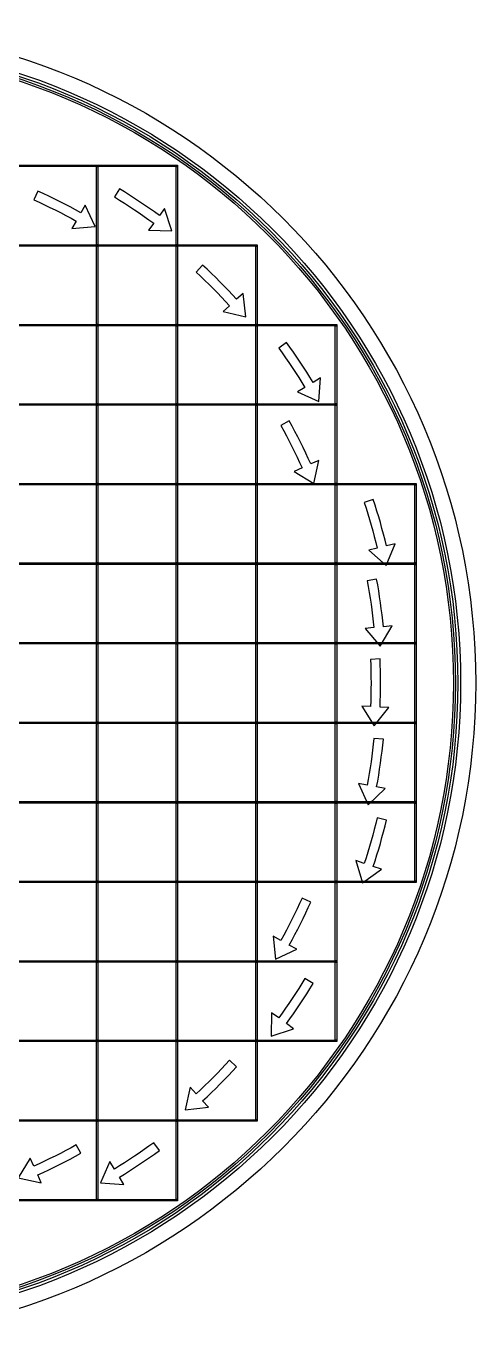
# Model space of a CAD drawing. Extents: x 0 to 330, y 0 to 330.
# Drawn here: x 217.3 to 330.2, y 0 to 330.2 of the extents above; entities that cross this region are included whole.
import ezdxf

# ---------------------------------------------------------------- set-up
doc = ezdxf.new("R2010")
doc.units = 0
doc.layers.add('CUT', color=1, linetype='CONTINUOUS')
doc.layers.add('RASTER', color=7, linetype='CONTINUOUS')

msp = doc.modelspace()

# ---------------------------------------------------------------- linework, layer by layer
at = {"layer": 'CUT'}
msp.add_circle((165.114, 165.114), 165.114, dxfattribs=at)
at = {"layer": 'RASTER'}
for points in [[(214.939, 295.289), (235.289, 295.289), (235.289, 294.939), (214.939, 294.939)], [(234.939, 295.289), (255.289, 295.289), (255.289, 294.939), (234.939, 294.939)], [(234.939, 294.939), (235.289, 294.939), (235.289, 275.289), (234.939, 275.289)], [(254.939, 294.939), (255.289, 294.939), (255.289, 275.289), (254.939, 275.289)], [(219.201, 286.58), (220.556, 285.968), (221.903, 285.341), (223.244, 284.698), (224.577, 284.041), (225.903, 283.369), (227.221, 282.682), (228.532, 281.98), (229.835, 281.264), (228.764, 279.342), (234.569, 279.901), (232.074, 285.282), (231.003, 283.36), (229.677, 284.089), (228.342, 284.804), (227, 285.503), (225.651, 286.187), (224.293, 286.857), (222.928, 287.511), (221.556, 288.149), (220.177, 288.773)], [(239.43, 287.312), (240.697, 286.533), (241.956, 285.74), (243.206, 284.934), (244.448, 284.116), (245.682, 283.284), (246.906, 282.44), (248.122, 281.583), (249.329, 280.713), (248.034, 278.935), (253.867, 278.793), (252.038, 284.431), (250.742, 282.653), (249.515, 283.537), (248.279, 284.409), (247.034, 285.267), (245.78, 286.113), (244.517, 286.945), (243.245, 287.764), (241.965, 288.57), (240.677, 289.363)], [(214.939, 275.289), (235.289, 275.289), (235.289, 274.939), (214.939, 274.939)], [(234.939, 275.289), (255.289, 275.289), (255.289, 274.939), (234.939, 274.939)], [(234.939, 274.939), (235.289, 274.939), (235.289, 255.289), (234.939, 255.289)], [(254.939, 275.289), (275.289, 275.289), (275.289, 274.939), (254.939, 274.939)], [(254.939, 274.939), (255.289, 274.939), (255.289, 255.289), (254.939, 255.289)], [(274.939, 274.939), (275.289, 274.939), (275.289, 255.289), (274.939, 255.289)], [(259.971, 268.382), (261.061, 267.37), (262.14, 266.346), (263.208, 265.312), (264.265, 264.266), (265.311, 263.208), (266.346, 262.14), (267.37, 261.061), (268.382, 259.971), (266.761, 258.483), (272.452, 257.193), (271.769, 263.083), (270.149, 261.595), (269.12, 262.703), (268.079, 263.801), (267.026, 264.887), (265.962, 265.963), (264.887, 267.027), (263.801, 268.079), (262.703, 269.12), (261.594, 270.149)], [(214.939, 255.289), (235.289, 255.289), (235.289, 254.939), (214.939, 254.939)], [(234.939, 255.289), (255.289, 255.289), (255.289, 254.939), (234.939, 254.939)], [(234.939, 254.939), (235.289, 254.939), (235.289, 235.289), (234.939, 235.289)], [(254.939, 255.289), (275.289, 255.289), (275.289, 254.939), (254.939, 254.939)], [(254.939, 254.939), (255.289, 254.939), (255.289, 235.289), (254.939, 235.289)], [(274.939, 255.289), (295.289, 255.289), (295.289, 254.939), (274.939, 254.939)], [(274.939, 254.939), (275.289, 254.939), (275.289, 235.289), (274.939, 235.289)], [(294.939, 254.939), (295.289, 254.939), (295.289, 235.289), (294.939, 235.289)], [(280.713, 249.329), (281.583, 248.122), (282.44, 246.907), (283.284, 245.682), (284.115, 244.448), (284.934, 243.207), (285.74, 241.956), (286.532, 240.697), (287.312, 239.43), (285.432, 238.287), (290.763, 235.912), (291.242, 241.821), (289.363, 240.678), (288.57, 241.966), (287.764, 243.246), (286.945, 244.517), (286.112, 245.78), (285.267, 247.034), (284.408, 248.279), (283.537, 249.515), (282.653, 250.742)], [(214.939, 235.289), (235.289, 235.289), (235.289, 234.939), (214.939, 234.939)], [(234.939, 235.289), (255.289, 235.289), (255.289, 234.939), (234.939, 234.939)], [(234.939, 234.939), (235.289, 234.939), (235.289, 215.289), (234.939, 215.289)], [(254.939, 235.289), (275.289, 235.289), (275.289, 234.939), (254.939, 234.939)], [(254.939, 234.939), (255.289, 234.939), (255.289, 215.289), (254.939, 215.289)], [(274.939, 235.289), (295.289, 235.289), (295.289, 234.939), (274.939, 234.939)], [(274.939, 234.939), (275.289, 234.939), (275.289, 215.289), (274.939, 215.289)], [(294.939, 234.939), (295.289, 234.939), (295.289, 215.289), (294.939, 215.289)], [(281.263, 229.835), (281.98, 228.532), (282.681, 227.222), (283.368, 225.903), (284.041, 224.577), (284.698, 223.244), (285.34, 221.904), (285.968, 220.556), (286.58, 219.201), (284.57, 218.306), (289.55, 215.27), (290.782, 221.072), (288.773, 220.177), (288.149, 221.557), (287.51, 222.929), (286.856, 224.293), (286.187, 225.651), (285.503, 227.001), (284.803, 228.343), (284.089, 229.677), (283.36, 231.003)], [(214.939, 215.289), (235.289, 215.289), (235.289, 214.939), (214.939, 214.939)], [(234.939, 215.289), (255.289, 215.289), (255.289, 214.939), (234.939, 214.939)], [(234.939, 214.939), (235.289, 214.939), (235.289, 195.289), (234.939, 195.289)], [(254.939, 215.289), (275.289, 215.289), (275.289, 214.939), (254.939, 214.939)], [(254.939, 214.939), (255.289, 214.939), (255.289, 195.289), (254.939, 195.289)], [(274.939, 215.289), (295.289, 215.289), (295.289, 214.939), (274.939, 214.939)], [(274.939, 214.939), (275.289, 214.939), (275.289, 195.289), (274.939, 195.289)], [(294.939, 215.289), (315.289, 215.289), (315.289, 214.939), (294.939, 214.939)], [(294.939, 214.939), (295.289, 214.939), (295.289, 195.289), (294.939, 195.289)], [(314.939, 214.939), (315.289, 214.939), (315.289, 195.289), (314.939, 195.289)], [(302.208, 210.471), (302.668, 209.056), (303.113, 207.637), (303.544, 206.213), (303.96, 204.784), (304.361, 203.352), (304.748, 201.915), (305.12, 200.475), (305.476, 199.031), (303.338, 198.514), (307.693, 194.629), (309.948, 200.111), (307.809, 199.595), (307.447, 201.063), (307.069, 202.527), (306.676, 203.987), (306.268, 205.444), (305.845, 206.896), (305.407, 208.343), (304.954, 209.786), (304.486, 211.225)], [(214.939, 195.289), (235.289, 195.289), (235.289, 194.939), (214.939, 194.939)], [(234.939, 195.289), (255.289, 195.289), (255.289, 194.939), (234.939, 194.939)], [(234.939, 194.939), (235.289, 194.939), (235.289, 175.289), (234.939, 175.289)], [(254.939, 195.289), (275.289, 195.289), (275.289, 194.939), (254.939, 194.939)], [(254.939, 194.939), (255.289, 194.939), (255.289, 175.289), (254.939, 175.289)], [(274.939, 195.289), (295.289, 195.289), (295.289, 194.939), (274.939, 194.939)], [(274.939, 194.939), (275.289, 194.939), (275.289, 175.289), (274.939, 175.289)], [(294.939, 195.289), (315.289, 195.289), (315.289, 194.939), (294.939, 194.939)], [(294.939, 194.939), (295.289, 194.939), (295.289, 175.289), (294.939, 175.289)], [(314.939, 194.939), (315.289, 194.939), (315.289, 175.289), (314.939, 175.289)], [(302.96, 190.814), (303.225, 189.351), (303.474, 187.884), (303.708, 186.416), (303.926, 184.944), (304.128, 183.471), (304.315, 181.996), (304.487, 180.518), (304.642, 179.039), (302.453, 178.821), (306.232, 174.375), (309.219, 179.496), (307.03, 179.277), (306.872, 180.782), (306.698, 182.284), (306.508, 183.785), (306.302, 185.284), (306.08, 186.78), (305.842, 188.274), (305.589, 189.765), (305.319, 191.254)], [(214.939, 175.289), (235.289, 175.289), (235.289, 174.939), (214.939, 174.939)], [(234.939, 175.289), (255.289, 175.289), (255.289, 174.939), (234.939, 174.939)], [(254.939, 175.289), (275.289, 175.289), (275.289, 174.939), (254.939, 174.939)], [(274.939, 175.289), (295.289, 175.289), (295.289, 174.939), (274.939, 174.939)], [(294.939, 175.289), (315.289, 175.289), (315.289, 174.939), (294.939, 174.939)], [(234.939, 174.939), (235.289, 174.939), (235.289, 155.289), (234.939, 155.289)], [(254.939, 174.939), (255.289, 174.939), (255.289, 155.289), (254.939, 155.289)], [(274.939, 174.939), (275.289, 174.939), (275.289, 155.289), (274.939, 155.289)], [(294.939, 174.939), (295.289, 174.939), (295.289, 155.289), (294.939, 155.289)], [(314.939, 174.939), (315.289, 174.939), (315.289, 155.289), (314.939, 155.289)], [(303.786, 171.061), (303.842, 169.575), (303.882, 168.088), (303.906, 166.601), (303.914, 165.114), (303.906, 163.627), (303.882, 162.14), (303.842, 160.653), (303.786, 159.167), (301.588, 159.262), (304.698, 154.325), (308.382, 158.97), (306.184, 159.065), (306.241, 160.576), (306.281, 162.089), (306.306, 163.601), (306.314, 165.114), (306.306, 166.627), (306.281, 168.14), (306.241, 169.652), (306.184, 171.164)], [(214.939, 155.289), (235.289, 155.289), (235.289, 154.939), (214.939, 154.939)], [(234.939, 155.289), (255.289, 155.289), (255.289, 154.939), (234.939, 154.939)], [(254.939, 155.289), (275.289, 155.289), (275.289, 154.939), (254.939, 154.939)], [(274.939, 155.289), (295.289, 155.289), (295.289, 154.939), (274.939, 154.939)], [(294.939, 155.289), (315.289, 155.289), (315.289, 154.939), (294.939, 154.939)], [(234.939, 154.939), (235.289, 154.939), (235.289, 135.289), (234.939, 135.289)], [(254.939, 154.939), (255.289, 154.939), (255.289, 135.289), (254.939, 135.289)], [(274.939, 154.939), (275.289, 154.939), (275.289, 135.289), (274.939, 135.289)], [(294.939, 154.939), (295.289, 154.939), (295.289, 135.289), (294.939, 135.289)], [(314.939, 154.939), (315.289, 154.939), (315.289, 135.289), (314.939, 135.289)], [(304.642, 151.189), (304.487, 149.71), (304.315, 148.233), (304.128, 146.757), (303.926, 145.284), (303.708, 143.813), (303.474, 142.344), (303.225, 140.878), (302.96, 139.414), (300.797, 139.817), (303.18, 134.491), (307.482, 138.571), (305.319, 138.974), (305.589, 140.463), (305.842, 141.954), (306.08, 143.448), (306.302, 144.944), (306.508, 146.443), (306.698, 147.944), (306.872, 149.446), (307.03, 150.951)], [(214.939, 135.289), (235.289, 135.289), (235.289, 134.939), (214.939, 134.939)], [(234.939, 135.289), (255.289, 135.289), (255.289, 134.939), (234.939, 134.939)], [(234.939, 134.939), (235.289, 134.939), (235.289, 115.289), (234.939, 115.289)], [(254.939, 135.289), (275.289, 135.289), (275.289, 134.939), (254.939, 134.939)], [(254.939, 134.939), (255.289, 134.939), (255.289, 115.289), (254.939, 115.289)], [(274.939, 135.289), (295.289, 135.289), (295.289, 134.939), (274.939, 134.939)], [(274.939, 134.939), (275.289, 134.939), (275.289, 115.289), (274.939, 115.289)], [(294.939, 135.289), (315.289, 135.289), (315.289, 134.939), (294.939, 134.939)], [(294.939, 134.939), (295.289, 134.939), (295.289, 115.289), (294.939, 115.289)], [(314.939, 134.939), (315.289, 134.939), (315.289, 115.289), (314.939, 115.289)], [(305.476, 131.197), (305.12, 129.753), (304.748, 128.313), (304.361, 126.876), (303.96, 125.444), (303.544, 124.016), (303.113, 122.592), (302.668, 121.172), (302.208, 119.757), (300.119, 120.449), (301.765, 114.849), (306.575, 118.313), (304.486, 119.004), (304.954, 120.442), (305.407, 121.885), (305.845, 123.332), (306.268, 124.784), (306.676, 126.241), (307.069, 127.701), (307.447, 129.166), (307.809, 130.634)], [(214.939, 115.289), (235.289, 115.289), (235.289, 114.939), (214.939, 114.939)], [(234.939, 115.289), (255.289, 115.289), (255.289, 114.939), (234.939, 114.939)], [(234.939, 114.939), (235.289, 114.939), (235.289, 95.289), (234.939, 95.289)], [(254.939, 115.289), (275.289, 115.289), (275.289, 114.939), (254.939, 114.939)], [(254.939, 114.939), (255.289, 114.939), (255.289, 95.289), (254.939, 95.289)], [(274.939, 115.289), (295.289, 115.289), (295.289, 114.939), (274.939, 114.939)], [(274.939, 114.939), (275.289, 114.939), (275.289, 95.289), (274.939, 95.289)], [(294.939, 115.289), (315.289, 115.289), (315.289, 114.939), (294.939, 114.939)], [(294.939, 114.939), (295.289, 114.939), (295.289, 95.289), (294.939, 95.289)], [(286.58, 111.027), (285.968, 109.672), (285.34, 108.325), (284.698, 106.984), (284.041, 105.651), (283.368, 104.325), (282.681, 103.007), (281.98, 101.696), (281.263, 100.393), (279.341, 101.464), (279.901, 95.659), (285.282, 98.154), (283.36, 99.225), (284.089, 100.551), (284.803, 101.886), (285.503, 103.228), (286.187, 104.577), (286.856, 105.935), (287.51, 107.3), (288.149, 108.672), (288.773, 110.051)], [(214.939, 95.289), (235.289, 95.289), (235.289, 94.939), (214.939, 94.939)], [(234.939, 95.289), (255.289, 95.289), (255.289, 94.939), (234.939, 94.939)], [(234.939, 94.939), (235.289, 94.939), (235.289, 75.289), (234.939, 75.289)], [(254.939, 95.289), (275.289, 95.289), (275.289, 94.939), (254.939, 94.939)], [(254.939, 94.939), (255.289, 94.939), (255.289, 75.289), (254.939, 75.289)], [(274.939, 95.289), (295.289, 95.289), (295.289, 94.939), (274.939, 94.939)], [(274.939, 94.939), (275.289, 94.939), (275.289, 75.289), (274.939, 75.289)], [(294.939, 94.939), (295.289, 94.939), (295.289, 75.289), (294.939, 75.289)], [(287.312, 90.798), (286.532, 89.531), (285.74, 88.272), (284.934, 87.022), (284.115, 85.78), (283.284, 84.546), (282.44, 83.322), (281.583, 82.106), (280.713, 80.899), (278.935, 82.194), (278.792, 76.361), (284.431, 78.19), (282.653, 79.486), (283.537, 80.713), (284.408, 81.949), (285.267, 83.194), (286.112, 84.448), (286.945, 85.711), (287.764, 86.983), (288.57, 88.263), (289.363, 89.551)], [(214.939, 75.289), (235.289, 75.289), (235.289, 74.939), (214.939, 74.939)], [(234.939, 75.289), (255.289, 75.289), (255.289, 74.939), (234.939, 74.939)], [(234.939, 74.939), (235.289, 74.939), (235.289, 55.289), (234.939, 55.289)], [(254.939, 75.289), (275.289, 75.289), (275.289, 74.939), (254.939, 74.939)], [(254.939, 74.939), (255.289, 74.939), (255.289, 55.289), (254.939, 55.289)], [(274.939, 75.289), (295.289, 75.289), (295.289, 74.939), (274.939, 74.939)], [(274.939, 74.939), (275.289, 74.939), (275.289, 55.289), (274.939, 55.289)], [(268.382, 70.257), (267.37, 69.167), (266.346, 68.088), (265.311, 67.02), (264.265, 65.963), (263.208, 64.917), (262.14, 63.882), (261.061, 62.858), (259.971, 61.846), (258.482, 63.467), (257.193, 57.776), (263.083, 58.459), (261.594, 60.079), (262.703, 61.108), (263.801, 62.149), (264.887, 63.202), (265.962, 64.266), (267.026, 65.341), (268.079, 66.427), (269.12, 67.525), (270.149, 68.634)], [(214.939, 55.289), (235.289, 55.289), (235.289, 54.939), (214.939, 54.939)], [(234.939, 55.289), (255.289, 55.289), (255.289, 54.939), (234.939, 54.939)], [(234.939, 54.939), (235.289, 54.939), (235.289, 35.289), (234.939, 35.289)], [(254.939, 55.289), (275.289, 55.289), (275.289, 54.939), (254.939, 54.939)], [(254.939, 54.939), (255.289, 54.939), (255.289, 35.289), (254.939, 35.289)], [(229.835, 48.965), (228.532, 48.248), (227.221, 47.547), (225.903, 46.86), (224.577, 46.187), (223.244, 45.53), (221.903, 44.888), (220.556, 44.26), (219.201, 43.648), (218.306, 45.658), (215.27, 40.678), (221.072, 39.446), (220.177, 41.455), (221.556, 42.079), (222.928, 42.718), (224.293, 43.372), (225.651, 44.041), (227, 44.725), (228.342, 45.425), (229.677, 46.139), (231.003, 46.868)], [(249.329, 49.515), (248.122, 48.645), (246.906, 47.788), (245.682, 46.944), (244.448, 46.113), (243.206, 45.294), (241.956, 44.488), (240.697, 43.696), (239.43, 42.916), (238.287, 44.796), (235.912, 39.465), (241.82, 38.986), (240.677, 40.865), (241.965, 41.658), (243.245, 42.464), (244.517, 43.283), (245.78, 44.116), (247.034, 44.961), (248.279, 45.82), (249.515, 46.691), (250.742, 47.575)], [(214.939, 35.289), (235.289, 35.289), (235.289, 34.939), (214.939, 34.939)], [(234.939, 35.289), (255.289, 35.289), (255.289, 34.939), (234.939, 34.939)]]:
    msp.add_lwpolyline(points, close=True, dxfattribs=at)
for radius in [161.314, 160.614, 160.014, 159.514]:
    msp.add_circle((165.114, 165.114), radius, dxfattribs=at)

doc.saveas('drawing.dxf')
